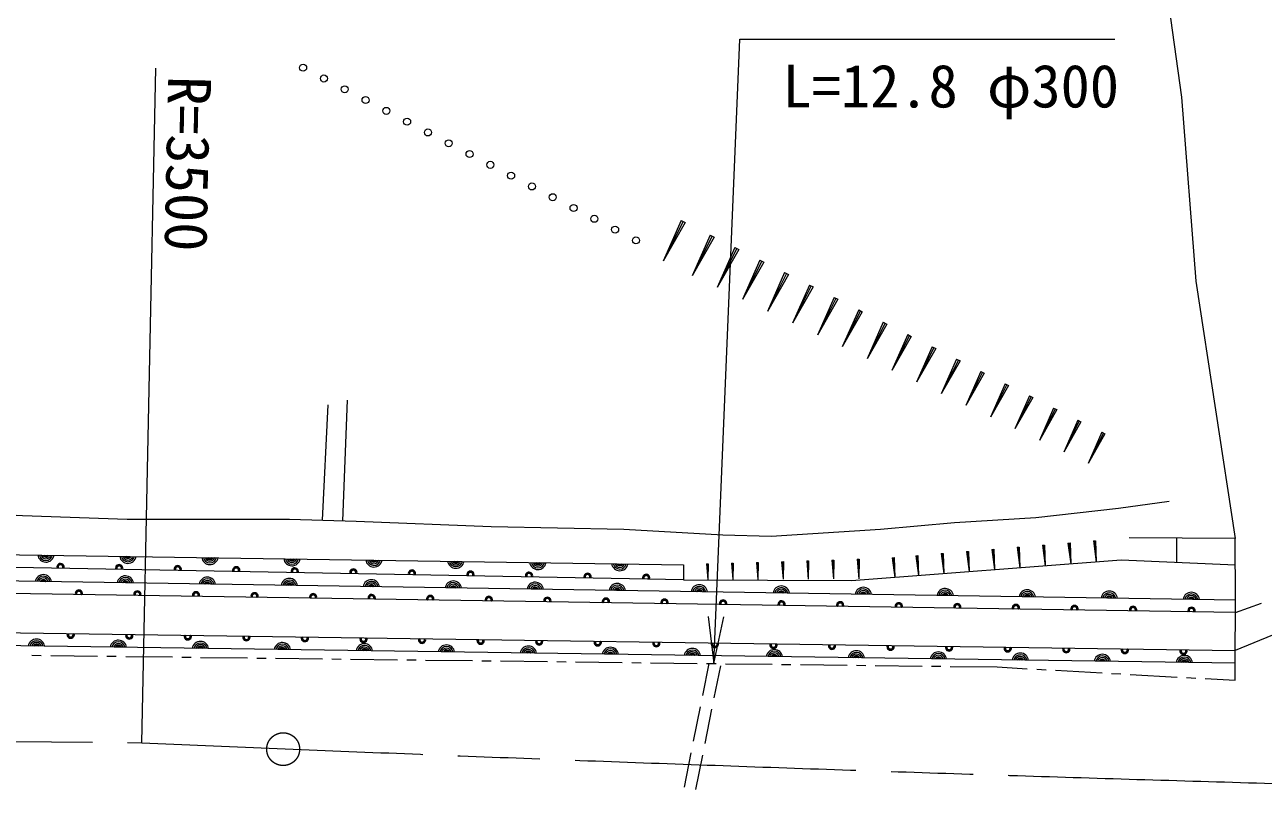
# Model space of a CAD drawing. Units: millimetres, scale not verified. Extents: x 40000 to 680000, y 20000 to 380000.
# Drawn here: x 254475 to 307337, y 281789 to 314612 of the extents above; entities that cross this region are included whole.
import ezdxf
from ezdxf.enums import TextEntityAlignment as Align

# ---------------------------------------------------------------- set-up
doc = ezdxf.new("R2010")
doc.units = ezdxf.units.MM
doc.header["$LTSCALE"] = 1000
doc.linetypes.add('CHAIN', pattern=[18.5, 12, -1.5, 3.5, -1.5])
for name, color, linetype, lineweight in [('M-BGD', 7, 'Continuous', 13), ('M-BMK', 2, 'CHAIN', 13), ('M-STR-HTXT', 7, 'Continuous', 13), ('M-WORK', 1, 'Continuous', 13)]:
    doc.layers.add(name, color=color, linetype=linetype, lineweight=lineweight)
doc.styles.add('ＭＳ ゴシック', font='')
doc.styles.get('ＭＳ ゴシック').set_extended_font_data('MS Gothic')

# ---------------------------------------------------------------- blocks, each defined once
blk = doc.blocks.new('open_arrow')
at = {"color": 0, "linetype": 'Continuous', "lineweight": -2}
blk.add_lwpolyline([(7.5, 1.25), (0, 0), (7.5, -1.25)], dxfattribs=at)

msp = doc.modelspace()

# ---------------------------------------------------------------- linework, layer by layer
at = {"layer": 'M-BGD'}
for p, q in [((303381, 314900), (303851, 311519)), ((303851, 311519), (304462, 303679)), ((304462, 303679), (306141, 292696))]:
    msp.add_line(p, q, dxfattribs=at)
at = {"layer": 'M-BMK'}
msp.add_lwpolyline([(65578, 288839), (181108, 284839), (184867, 284815), (259476, 283982)], dxfattribs=at)
msp.add_circle((265504, 283711), 700, dxfattribs=at)
msp.add_arc((409066, 3780784), 3500000, 267.55044, 268.97535, dxfattribs=at)
at = {"layer": 'M-STR-HTXT'}
msp.add_line((259476, 283982), (260070, 312764), dxfattribs=at)
msp.add_lwpolyline([(283893, 287362), (285000, 314000), (301000, 314000)], dxfattribs=at)
at = {"layer": 'M-WORK'}
for p, q in [((282491, 306263), (281724, 304528)), ((282576, 306220), (281724, 304528)), ((282660, 306178), (281724, 304528)), ((282491, 306263), (282660, 306178)), ((283724, 305642), (282957, 303908)), ((283809, 305600), (282957, 303908)), ((283894, 305557), (282957, 303908)), ((283724, 305642), (283894, 305557)), ((284788, 305107), (284033, 303398)), ((284871, 305065), (284033, 303398)), ((284955, 305023), (284033, 303398)), ((284788, 305107), (284955, 305023)), ((285849, 304573), (285105, 302889)), ((285931, 304532), (285105, 302889)), ((286014, 304491), (285105, 302889)), ((285849, 304573), (286014, 304491)), ((286908, 304040), (286175, 302382)), ((286989, 304000), (286175, 302382)), ((287070, 303959), (286175, 302382)), ((286908, 304040), (287070, 303959)), ((287964, 303509), (287243, 301876)), ((288044, 303469), (287243, 301876)), ((288124, 303429), (287243, 301876)), ((287964, 303509), (288124, 303429)), ((289018, 302979), (288308, 301371)), ((289097, 302939), (288308, 301371)), ((289175, 302900), (288308, 301371)), ((289018, 302979), (289175, 302900)), ((290070, 302450), (289370, 300867)), ((290147, 302411), (289370, 300867)), ((290224, 302372), (289370, 300867)), ((290070, 302450), (290224, 302372)), ((291118, 301922), (290430, 300365)), ((291194, 301884), (290430, 300365)), ((291270, 301845), (290430, 300365)), ((291118, 301922), (291270, 301845)), ((292165, 301395), (291488, 299863)), ((292240, 301358), (291488, 299863)), ((292314, 301320), (291488, 299863)), ((292165, 301395), (292314, 301320)), ((293209, 300870), (292543, 299363)), ((293282, 300833), (292543, 299363)), ((293356, 300796), (292543, 299363)), ((293209, 300870), (293356, 300796)), ((294250, 300346), (293595, 298864)), ((294323, 300310), (293595, 298864)), ((294395, 300273), (293595, 298864)), ((294250, 300346), (294395, 300273)), ((295289, 299823), (294645, 298366)), ((295360, 299787), (294645, 298366)), ((295431, 299752), (294645, 298366)), ((295289, 299823), (295431, 299752)), ((296326, 299302), (295693, 297870)), ((296396, 299266), (295693, 297870)), ((296466, 299231), (295693, 297870)), ((296326, 299302), (296466, 299231)), ((297360, 298781), (296738, 297374)), ((297429, 298747), (296738, 297374)), ((297497, 298712), (296738, 297374)), ((297360, 298781), (297497, 298712)), ((267185, 293475), (267425, 298402)), ((268235, 298604), (268033, 293451)), ((298392, 298262), (297781, 296880)), ((298459, 298228), (297781, 296880)), ((298527, 298194), (297781, 296880)), ((298392, 298262), (298527, 298194)), ((299421, 297744), (298821, 296386)), ((299487, 297711), (298821, 296386)), ((299554, 297677), (298821, 296386)), ((299421, 297744), (299554, 297677)), ((300448, 297227), (299859, 295894)), ((300513, 297195), (299859, 295894)), ((300578, 297162), (299859, 295894)), ((300448, 297227), (300578, 297162)), ((296835, 292322), (296923, 292330)), ((296923, 292330), (296952, 291451)), ((297919, 292413), (298007, 292420)), ((297919, 292413), (298036, 291534)), ((297963, 292416), (298036, 291534)), ((298007, 292420), (298036, 291534)), ((299003, 292503), (299092, 292510)), ((299003, 292503), (299122, 291617)), ((299048, 292507), (299122, 291617)), ((299092, 292510), (299122, 291617)), ((300088, 292593), (300178, 292601)), ((300088, 292593), (300208, 291701)), ((300133, 292597), (300208, 291701)), ((300178, 292601), (300208, 291701)), ((306141, 292696), (301616, 292721)), ((303641, 292710), (303641, 291684)), ((242158, 292189), (282595, 291580)), ((290009, 291809), (290092, 291811)), ((290009, 291809), (290076, 290976)), ((290050, 291810), (290076, 290976)), ((290092, 291811), (290076, 290976)), ((291496, 291877), (291580, 291884)), ((291496, 291877), (291609, 291034)), ((291538, 291881), (291609, 291034)), ((291580, 291884), (291609, 291034)), ((292507, 291961), (292592, 291969)), ((292507, 291961), (292620, 291118)), ((292550, 291965), (292620, 291118)), ((292592, 291969), (292620, 291118)), ((293588, 292052), (293674, 292059)), ((293588, 292052), (293702, 291201)), ((293631, 292055), (293702, 291201)), ((293674, 292059), (293702, 291201)), ((294670, 292142), (294756, 292149)), ((294670, 292142), (294785, 291284)), ((294713, 292145), (294785, 291284)), ((294756, 292149), (294785, 291284)), ((295752, 292232), (295839, 292239)), ((295752, 292232), (295868, 291368)), ((295795, 292236), (295868, 291368)), ((295839, 292239), (295868, 291368)), ((296835, 292322), (296952, 291451)), ((296879, 292326), (296952, 291451)), ((282593, 290940), (241910, 291692)), ((283578, 291610), (283645, 291612)), ((283578, 291610), (283632, 290945)), ((283612, 291611), (283632, 290945)), ((283645, 291612), (283632, 290945)), ((284643, 291643), (284713, 291645)), ((284643, 291643), (284699, 290950)), ((284678, 291644), (284699, 290950)), ((284713, 291645), (284699, 290950)), ((285711, 291676), (285783, 291678)), ((285711, 291676), (285769, 290955)), ((285747, 291677), (285769, 290955)), ((285783, 291678), (285769, 290955)), ((286781, 291709), (286856, 291711)), ((286781, 291709), (286842, 290961)), ((286818, 291710), (286842, 290961)), ((286856, 291711), (286842, 290961)), ((287854, 291742), (287932, 291744)), ((287854, 291742), (287917, 290966)), ((287893, 291743), (287917, 290966)), ((287932, 291744), (287917, 290966)), ((288930, 291775), (289010, 291778)), ((288930, 291775), (288995, 290971)), ((288970, 291777), (288995, 290971)), ((289010, 291778), (288995, 290971)), ((306155, 290073), (239380, 291102)), ((306153, 289538), (307264, 289942)), ((194227, 289551), (306146, 287916)), ((306143, 287379), (193306, 288988)), ((307739, 288568), (306146, 287916)), ((254782, 287715), (255182, 287710)), ((255582, 287706), (257582, 287681)), ((257982, 287676), (258382, 287672)), ((258782, 287667), (260782, 287643)), ((261182, 287638), (261582, 287633)), ((261982, 287628), (263982, 287604)), ((264382, 287599), (264782, 287594)), ((265182, 287589), (267181, 287565)), ((267581, 287560), (267981, 287555)), ((268381, 287550), (270381, 287526)), ((270781, 287521), (271181, 287516)), ((271581, 287512), (273581, 287487)), ((273981, 287483), (274381, 287478)), ((274781, 287473), (276781, 287449)), ((277181, 287444), (277581, 287439)), ((277981, 287434), (279981, 287410)), ((280381, 287405), (280780, 287400)), ((281180, 287395), (283180, 287371)), ((283416, 286006), (283689, 287365)), ((283580, 287366), (283980, 287361)), ((283906, 285907), (284179, 287267)), ((284380, 287356), (286380, 287332)), ((286780, 287327), (287180, 287323)), ((287580, 287318), (289580, 287293)), ((289980, 287289), (290380, 287284)), ((290780, 287279), (292780, 287255)), ((293180, 287250), (293580, 287245)), ((293980, 287240), (295984, 287216)), ((295984, 287216), (297268, 287144)), ((297668, 287122), (298067, 287100)), ((298467, 287078), (300463, 286966)), ((300863, 286944), (301262, 286922)), ((301662, 286900), (303659, 286788)), ((304058, 286766), (304457, 286744)), ((304857, 286721), (306141, 286650)), ((283023, 284045), (283318, 285515)), ((283513, 283946), (283808, 285417)), ((282630, 282084), (282925, 283554)), ((283120, 281985), (283415, 283456))]:
    msp.add_line(p, q, dxfattribs=at)
for points in [[(225152, 307939), (226363, 308936), (234301, 300197), (236648, 297740), (238801, 295697), (239823, 294924), (240899, 294510), (242114, 294372), (244433, 294207), (247801, 294013), (254372, 293682), (258844, 293516), (262074, 293516), (265774, 293516), (268617, 293434), (274387, 293213), (280047, 293102), (284271, 292854), (286341, 292799), (291007, 293102), (294154, 293378), (297633, 293599), (301166, 293986), (303320, 294289)], [(306141, 286650), (306143, 287379), (306155, 290073), (306141, 292696)], [(306153, 289538), (229911, 290718), (193694, 291324)], [(282595, 291580), (282593, 290940), (289764, 290899), (301267, 291782), (306147, 291580)]]:
    msp.add_lwpolyline(points, dxfattribs=at)
for centre in [(266357, 312780), (267245, 312320), (268133, 311860), (269021, 311399), (269908, 310939), (270796, 310478), (271684, 310018), (272571, 309558), (273459, 309097), (274347, 308637), (275235, 308176), (276122, 307716), (277010, 307256), (277898, 306795), (278785, 306335), (279673, 305874), (280561, 305414)]:
    msp.add_circle(centre, 150, dxfattribs=at)
for centre, radius, start, end in [((255378, 292044), 354, 187.934, 350.3392), ((255378, 292044), 283, 190.158, 348.1151), ((255378, 292044), 212, 193.9044, 344.3688), ((255378, 292044), 142, 201.6161, 336.6571), ((255378, 292044), 100, 211.9338, 326.3394), ((258878, 291991), 354, 187.934, 350.3392), ((258878, 291991), 283, 190.158, 348.1151), ((258878, 291991), 212, 193.9044, 344.3688), ((258878, 291991), 142, 201.6161, 336.6571), ((258878, 291991), 100, 211.9338, 326.3394), ((262377, 291939), 354, 187.934, 350.3392), ((262377, 291939), 283, 190.158, 348.1151), ((262377, 291939), 212, 193.9044, 344.3688), ((262377, 291939), 142, 201.6161, 336.6571), ((262377, 291939), 100, 211.9338, 326.3394), ((265877, 291886), 354, 187.934, 350.3392), ((265877, 291886), 283, 190.158, 348.1151), ((265877, 291886), 212, 193.9044, 344.3688), ((265877, 291886), 142, 201.6161, 336.6571), ((265877, 291886), 100, 211.9338, 326.3394), ((256003, 291475), 156, 342.6808, 195.2012), ((256003, 291475), 125, 338.4537, 199.4283), ((256003, 291475), 100, 332.9965, 204.8854), ((258503, 291429), 156, 342.6808, 195.2012), ((258503, 291429), 125, 338.4537, 199.4283), ((258503, 291429), 100, 332.9965, 204.8854), ((261002, 291383), 156, 342.6808, 195.2012), ((261002, 291383), 125, 338.4537, 199.4283), ((261002, 291383), 100, 332.9965, 204.8854), ((263502, 291337), 156, 342.6808, 195.2012), ((263502, 291337), 125, 338.4537, 199.4283), ((263502, 291337), 100, 332.9965, 204.8854), ((266001, 291291), 156, 342.6808, 195.2012), ((266001, 291291), 125, 338.4537, 199.4283), ((266001, 291291), 100, 332.9965, 204.8854), ((268501, 291244), 156, 342.6808, 195.2012), ((268501, 291244), 125, 338.4537, 199.4283), ((268501, 291244), 100, 332.9965, 204.8854), ((269377, 291833), 354, 187.934, 350.3392), ((269377, 291833), 283, 190.158, 348.1151), ((269377, 291833), 212, 193.9044, 344.3688), ((269377, 291833), 142, 201.6161, 336.6571), ((269377, 291833), 100, 211.9338, 326.3394), ((271001, 291198), 156, 342.6808, 195.2012), ((271001, 291198), 125, 338.4537, 199.4283), ((271001, 291198), 100, 332.9965, 204.8854), ((272876, 291780), 354, 187.934, 350.3392), ((272876, 291780), 283, 190.158, 348.1151), ((272876, 291780), 212, 193.9044, 344.3688), ((272876, 291780), 142, 201.6161, 336.6571), ((272876, 291780), 100, 211.9338, 326.3394), ((273500, 291152), 156, 342.6808, 195.2012), ((273500, 291152), 125, 338.4537, 199.4283), ((276376, 291728), 354, 187.934, 350.3392), ((276376, 291728), 283, 190.158, 348.1151), ((276376, 291728), 212, 193.9044, 344.3688), ((276376, 291728), 142, 201.6161, 336.6571), ((276376, 291728), 100, 211.9338, 326.3394), ((279875, 291675), 354, 187.934, 350.3392), ((279875, 291675), 283, 190.158, 348.1151), ((279875, 291675), 212, 193.9044, 344.3688), ((279875, 291675), 142, 201.6161, 336.6571), ((279875, 291675), 100, 211.9338, 326.3394), ((255269, 290803), 354, 7.9151, 170.3203), ((255269, 290803), 283, 10.1391, 168.0962), ((255269, 290803), 212, 13.8855, 164.3499), ((255269, 290803), 142, 21.5972, 156.6382), ((255269, 290803), 100, 31.9149, 146.3205), ((258768, 290749), 354, 7.9151, 170.3203), ((258768, 290749), 283, 10.1391, 168.0962), ((258768, 290749), 212, 13.8855, 164.3499), ((258768, 290749), 142, 21.5972, 156.6382), ((258768, 290749), 100, 31.9149, 146.3205), ((262268, 290695), 354, 7.9151, 170.3203), ((262268, 290695), 283, 10.1391, 168.0962), ((262268, 290695), 212, 13.8855, 164.3499), ((262268, 290695), 142, 21.5972, 156.6382), ((262268, 290695), 100, 31.9149, 146.3205), ((265767, 290641), 354, 7.9151, 170.3203), ((265767, 290641), 283, 10.1391, 168.0962), ((265767, 290641), 212, 13.8855, 164.3499), ((265767, 290641), 142, 21.5972, 156.6382), ((265767, 290641), 100, 31.9149, 146.3205), ((269267, 290587), 354, 7.9151, 170.3203), ((269267, 290587), 283, 10.1391, 168.0962), ((269267, 290587), 212, 13.8855, 164.3499), ((272766, 290533), 354, 7.9151, 170.3203), ((272766, 290533), 283, 10.1391, 168.0962), ((272766, 290533), 212, 13.8855, 164.3499), ((273500, 291152), 100, 332.9965, 204.8854), ((276000, 291106), 156, 342.6808, 195.2012), ((276000, 291106), 125, 338.4537, 199.4283), ((276000, 291106), 100, 332.9965, 204.8854), ((276266, 290479), 354, 7.9151, 170.3203), ((276266, 290479), 283, 10.1391, 168.0962), ((278499, 291060), 156, 342.6808, 195.2012), ((278499, 291060), 125, 338.4537, 199.4283), ((278499, 291060), 100, 332.9965, 204.8854), ((279766, 290425), 354, 7.9151, 170.3203), ((280999, 291013), 156, 342.6808, 195.2012), ((280999, 291013), 125, 338.4537, 199.4283), ((280999, 291013), 100, 332.9965, 204.8854), ((256784, 290346), 156, 342.8534, 195.3738), ((256784, 290346), 125, 338.6263, 199.6009), ((256784, 290346), 100, 333.1691, 205.0581), ((259284, 290307), 156, 342.8534, 195.3738), ((259284, 290307), 125, 338.6263, 199.6009), ((259284, 290307), 100, 333.1691, 205.0581), ((261784, 290269), 156, 342.8534, 195.3738), ((261784, 290269), 125, 338.6263, 199.6009), ((261784, 290269), 100, 333.1691, 205.0581), ((264283, 290230), 156, 342.8534, 195.3738), ((264283, 290230), 125, 338.6263, 199.6009), ((264283, 290230), 100, 333.1691, 205.0581), ((266783, 290191), 156, 342.8534, 195.3738), ((266783, 290191), 125, 338.6263, 199.6009), ((266783, 290191), 100, 333.1691, 205.0581), ((269283, 290153), 156, 342.8534, 195.3738), ((269267, 290587), 142, 21.5972, 156.6382), ((269283, 290153), 125, 338.6263, 199.6009), ((269283, 290153), 100, 333.1691, 205.0581), ((269267, 290587), 100, 31.9149, 146.3205), ((271782, 290114), 156, 342.8534, 195.3738), ((271782, 290114), 125, 338.6263, 199.6009), ((271782, 290114), 100, 333.1691, 205.0581), ((272766, 290533), 142, 21.5972, 156.6382), ((272766, 290533), 100, 31.9149, 146.3205), ((274282, 290075), 156, 342.8534, 195.3738), ((276266, 290479), 212, 13.8855, 164.3499), ((276266, 290479), 142, 21.5972, 156.6382), ((276266, 290479), 100, 31.9149, 146.3205), ((279766, 290425), 283, 10.1391, 168.0962), ((279766, 290425), 212, 13.8855, 164.3499), ((279766, 290425), 142, 21.5972, 156.6382), ((279766, 290425), 100, 31.9149, 146.3205), ((283265, 290372), 354, 7.9151, 170.3203), ((283265, 290372), 283, 10.1391, 168.0962), ((283265, 290372), 212, 13.8855, 164.3499), ((283265, 290372), 142, 21.5972, 156.6382), ((283265, 290372), 100, 31.9149, 146.3205), ((286765, 290318), 354, 7.9151, 170.3203), ((286765, 290318), 283, 10.1391, 168.0962), ((286765, 290318), 212, 13.8855, 164.3499), ((286765, 290318), 142, 21.5972, 156.6382), ((286765, 290318), 100, 31.9149, 146.3205), ((290264, 290264), 354, 7.9151, 170.3203), ((290264, 290264), 283, 10.1391, 168.0962), ((290264, 290264), 212, 13.8855, 164.3499), ((290264, 290264), 142, 21.5972, 156.6382), ((290264, 290264), 100, 31.9149, 146.3205), ((293764, 290210), 354, 7.9151, 170.3203), ((293764, 290210), 283, 10.1391, 168.0962), ((293764, 290210), 212, 13.8855, 164.3499), ((293764, 290210), 142, 21.5972, 156.6382), ((293764, 290210), 100, 31.9149, 146.3205), ((297264, 290156), 354, 7.9151, 170.3203), ((297264, 290156), 283, 10.1391, 168.0962), ((297264, 290156), 212, 13.8855, 164.3499), ((297264, 290156), 142, 21.5972, 156.6382), ((297264, 290156), 100, 31.9149, 146.3205), ((300763, 290102), 354, 7.9151, 170.3203), ((300763, 290102), 283, 10.1391, 168.0962), ((300763, 290102), 212, 13.8855, 164.3499), ((300763, 290102), 142, 21.5972, 156.6382), ((304263, 290048), 354, 7.9151, 170.3203), ((304263, 290048), 283, 10.1391, 168.0962), ((304263, 290048), 212, 13.8855, 164.3499), ((274282, 290075), 125, 338.6263, 199.6009), ((274282, 290075), 100, 333.1691, 205.0581), ((276782, 290037), 156, 342.8534, 195.3738), ((276782, 290037), 125, 338.6263, 199.6009), ((276782, 290037), 100, 333.1691, 205.0581), ((279281, 289998), 156, 342.8534, 195.3738), ((279281, 289998), 125, 338.6263, 199.6009), ((279281, 289998), 100, 333.1691, 205.0581), ((281781, 289959), 156, 342.8534, 195.3738), ((281781, 289959), 125, 338.6263, 199.6009), ((281781, 289959), 100, 333.1691, 205.0581), ((284281, 289920), 156, 342.8534, 195.3738), ((284281, 289920), 125, 338.6263, 199.6009), ((284281, 289920), 100, 333.1691, 205.0581), ((286781, 289882), 156, 342.8534, 195.3738), ((286781, 289882), 125, 338.6263, 199.6009), ((286781, 289882), 100, 333.1691, 205.0581), ((289280, 289843), 156, 342.8534, 195.3738), ((289280, 289843), 125, 338.6263, 199.6009), ((289280, 289843), 100, 333.1691, 205.0581), ((291780, 289804), 156, 342.8534, 195.3738), ((291780, 289804), 125, 338.6263, 199.6009), ((291780, 289804), 100, 333.1691, 205.0581), ((294280, 289766), 156, 342.8534, 195.3738), ((294280, 289766), 125, 338.6263, 199.6009), ((294280, 289766), 100, 333.1691, 205.0581), ((296779, 289727), 156, 342.8534, 195.3738), ((296779, 289727), 125, 338.6263, 199.6009), ((296779, 289727), 100, 333.1691, 205.0581), ((299279, 289688), 156, 342.8534, 195.3738), ((299279, 289688), 125, 338.6263, 199.6009), ((299279, 289688), 100, 333.1691, 205.0581), ((300763, 290102), 100, 31.9149, 146.3205), ((301779, 289650), 156, 342.8534, 195.3738), ((301779, 289650), 125, 338.6263, 199.6009), ((301779, 289650), 100, 333.1691, 205.0581), ((304278, 289611), 156, 342.8534, 195.3738), ((304263, 290048), 142, 21.5972, 156.6382), ((304278, 289611), 125, 338.6263, 199.6009), ((304278, 289611), 100, 333.1691, 205.0581), ((304263, 290048), 100, 31.9149, 146.3205), ((256435, 288599), 156, 162.9029, 15.4233), ((256435, 288599), 125, 158.6758, 19.6504), ((256435, 288599), 100, 153.2186, 25.1076), ((254974, 288055), 354, 7.9806, 170.3858), ((254974, 288055), 283, 10.2047, 168.1618), ((254974, 288055), 212, 13.951, 164.4154), ((254974, 288055), 142, 21.6627, 156.7037), ((254974, 288055), 100, 31.9804, 146.386), ((258473, 288005), 354, 7.9806, 170.3858), ((258473, 288005), 283, 10.2047, 168.1618), ((258473, 288005), 212, 13.951, 164.4154), ((258473, 288005), 142, 21.6627, 156.7037), ((258473, 288005), 100, 31.9804, 146.386), ((258935, 288562), 156, 162.9029, 15.4233), ((258935, 288562), 125, 158.6758, 19.6504), ((258935, 288562), 100, 153.2186, 25.1076), ((261434, 288526), 156, 162.9029, 15.4233), ((261434, 288526), 125, 158.6758, 19.6504), ((261434, 288526), 100, 153.2186, 25.1076), ((261973, 287955), 354, 7.9806, 170.3858), ((261973, 287955), 283, 10.2047, 168.1618), ((261973, 287955), 212, 13.951, 164.4154), ((263934, 288489), 156, 162.9029, 15.4233), ((263934, 288489), 125, 158.6758, 19.6504), ((263934, 288489), 100, 153.2186, 25.1076), ((265473, 287905), 354, 7.9806, 170.3858), ((265473, 287905), 283, 10.2047, 168.1618), ((265473, 287905), 212, 13.951, 164.4154), ((266434, 288453), 156, 162.9029, 15.4233), ((266434, 288453), 125, 158.6758, 19.6504), ((266434, 288453), 100, 153.2186, 25.1076), ((268972, 287855), 354, 7.9806, 170.3858), ((268972, 287855), 283, 10.2047, 168.1618), ((268934, 288416), 156, 162.9029, 15.4233), ((268934, 288416), 125, 158.6758, 19.6504), ((268934, 288416), 100, 153.2186, 25.1076), ((271433, 288380), 156, 162.9029, 15.4233), ((271433, 288380), 125, 158.6758, 19.6504), ((271433, 288380), 100, 153.2186, 25.1076), ((272472, 287805), 354, 7.9806, 170.3858), ((273933, 288343), 156, 162.9029, 15.4233), ((273933, 288343), 125, 158.6758, 19.6504), ((273933, 288343), 100, 153.2186, 25.1076), ((275972, 287755), 354, 7.9806, 170.3858), ((276433, 288307), 156, 162.9029, 15.4233), ((276433, 288307), 125, 158.6758, 19.6504), ((276433, 288307), 100, 153.2186, 25.1076), ((278932, 288270), 156, 162.9029, 15.4233), ((278932, 288270), 125, 158.6758, 19.6504), ((278932, 288270), 100, 153.2186, 25.1076), ((281432, 288234), 156, 162.9029, 15.4233), ((281432, 288234), 125, 158.6758, 19.6504), ((281432, 288234), 100, 153.2186, 25.1076), ((283932, 288197), 156, 162.9029, 15.4233), ((283932, 288197), 125, 158.6758, 19.6504), ((283932, 288197), 100, 153.2186, 25.1076), ((286432, 288161), 156, 162.9029, 15.4233), ((286432, 288161), 125, 158.6758, 19.6504), ((286432, 288161), 100, 153.2186, 25.1076), ((288931, 288124), 156, 162.9029, 15.4233), ((288931, 288124), 125, 158.6758, 19.6504), ((288931, 288124), 100, 153.2186, 25.1076), ((291431, 288088), 156, 162.9029, 15.4233), ((291431, 288088), 125, 158.6758, 19.6504), ((291431, 288088), 100, 153.2186, 25.1076), ((261973, 287955), 142, 21.6627, 156.7037), ((261973, 287955), 100, 31.9804, 146.386), ((265473, 287905), 142, 21.6627, 156.7037), ((265473, 287905), 100, 31.9804, 146.386), ((268972, 287855), 212, 13.951, 164.4154), ((268972, 287855), 142, 21.6627, 156.7037), ((268972, 287855), 100, 31.9804, 146.386), ((272472, 287805), 283, 10.2047, 168.1618), ((272472, 287805), 212, 13.951, 164.4154), ((272472, 287805), 142, 21.6627, 156.7037), ((272472, 287805), 100, 31.9804, 146.386), ((275972, 287755), 283, 10.2047, 168.1618), ((275972, 287755), 212, 13.951, 164.4154), ((275972, 287755), 142, 21.6627, 156.7037), ((275972, 287755), 100, 31.9804, 146.386), ((279471, 287705), 354, 7.9806, 170.3858), ((279471, 287705), 283, 10.2047, 168.1618), ((279471, 287705), 212, 13.951, 164.4154), ((279471, 287705), 142, 21.6627, 156.7037), ((279471, 287705), 100, 31.9804, 146.386), ((282971, 287655), 354, 7.9806, 170.3858), ((282971, 287655), 283, 10.2047, 168.1618), ((282971, 287655), 212, 13.951, 164.4154), ((282971, 287655), 142, 21.6627, 156.7037), ((282971, 287655), 100, 31.9804, 146.386), ((286470, 287606), 354, 7.9806, 170.3858), ((286470, 287606), 283, 10.2047, 168.1618), ((286470, 287606), 212, 13.951, 164.4154), ((286470, 287606), 142, 21.6627, 156.7037), ((286470, 287606), 100, 31.9804, 146.386), ((289970, 287556), 354, 7.9806, 170.3858), ((289970, 287556), 283, 10.2047, 168.1618), ((289970, 287556), 212, 13.951, 164.4154), ((289970, 287556), 142, 21.6627, 156.7037), ((289970, 287556), 100, 31.9804, 146.386), ((293470, 287506), 354, 7.9806, 170.3858), ((293470, 287506), 283, 10.2047, 168.1618), ((293470, 287506), 212, 13.951, 164.4154), ((293470, 287506), 142, 21.6627, 156.7037), ((293470, 287506), 100, 31.9804, 146.386), ((293931, 288051), 156, 162.9029, 15.4233), ((293931, 288051), 125, 158.6758, 19.6504), ((293931, 288051), 100, 153.2186, 25.1076), ((296431, 288015), 156, 162.9029, 15.4233), ((296431, 288015), 125, 158.6758, 19.6504), ((296431, 288015), 100, 153.2186, 25.1076), ((296969, 287456), 354, 7.9806, 170.3858), ((296969, 287456), 283, 10.2047, 168.1618), ((296969, 287456), 212, 13.951, 164.4154), ((296969, 287456), 142, 21.6627, 156.7037), ((298930, 287978), 156, 162.9029, 15.4233), ((298930, 287978), 125, 158.6758, 19.6504), ((298930, 287978), 100, 153.2186, 25.1076), ((300469, 287406), 354, 7.9806, 170.3858), ((300469, 287406), 283, 10.2047, 168.1618), ((300469, 287406), 212, 13.951, 164.4154), ((301430, 287942), 156, 162.9029, 15.4233), ((301430, 287942), 125, 158.6758, 19.6504), ((301430, 287942), 100, 153.2186, 25.1076), ((303969, 287356), 354, 7.9806, 170.3858), ((303969, 287356), 283, 10.2047, 168.1618), ((303930, 287905), 156, 162.9029, 15.4233), ((303930, 287905), 125, 158.6758, 19.6504), ((303930, 287905), 100, 153.2186, 25.1076), ((296969, 287456), 100, 31.9804, 146.386), ((300469, 287406), 142, 21.6627, 156.7037), ((300469, 287406), 100, 31.9804, 146.386), ((303969, 287356), 212, 13.951, 164.4154), ((303969, 287356), 142, 21.6627, 156.7037), ((303969, 287356), 100, 31.9804, 146.386)]:
    msp.add_arc(centre, radius, start, end, dxfattribs=at)

# ---------------------------------------------------------------- block references
at = {"layer": 'M-STR-HTXT', "xscale": 267, "yscale": 267, "rotation": 87.6}
msp.add_blockref('open_arrow', (283893, 287362), dxfattribs=at)

# ---------------------------------------------------------------- texts
at = {"layer": 'M-STR-HTXT', "style": 'ＭＳ ゴシック'}
msp.add_text('L=12.8 φ300', height=1833, dxfattribs=at).set_placement((294000, 312000), align=Align.MIDDLE_CENTER)
msp.add_text('R=3500', height=1833, rotation=268.818, dxfattribs=at).set_placement((261440, 308683), align=Align.MIDDLE_CENTER)

doc.saveas('drawing.dxf')
